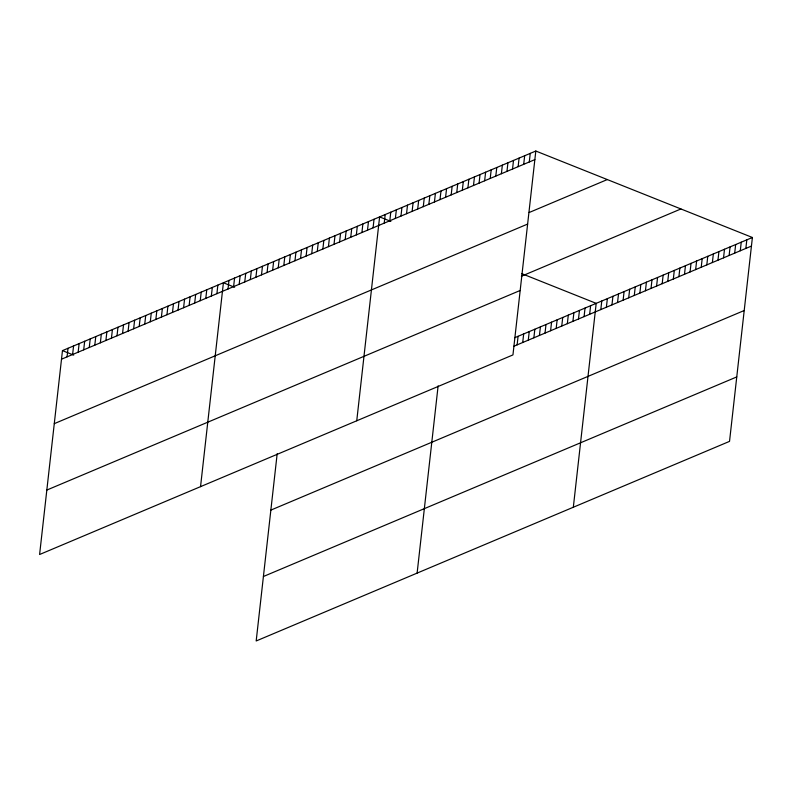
<?xml version="1.0" encoding="UTF-8"?>
<svg xmlns="http://www.w3.org/2000/svg" width="792" height="792" viewBox="0 0 792 792"><rect width="100%" height="100%" fill="white"/><g stroke="black" fill="none" stroke-linecap="round" stroke-linejoin="round"><path stroke-width="1.19" d="M535.818 151.034L62.469 350.628L39.6 554.509L512.949 354.915L535.818 151.034L752.4 237.491L729.531 441.372L256.182 640.966L277.18 453.717M67.053 356.865L68.023 348.282M72.607 354.519L73.567 345.946M78.16 352.183L79.121 343.609M83.704 349.846L84.665 341.263M89.258 347.5L90.219 338.927M94.802 345.163L95.763 336.59M100.356 342.817L101.317 334.244M105.9 340.481L106.871 331.907M111.454 338.144L112.414 329.561M117.008 335.798L117.968 327.225M122.552 333.462L123.512 324.888M128.106 331.125L129.066 322.542M133.65 328.779L134.61 320.206M139.204 326.443L140.164 317.869M144.748 324.106L145.718 315.523M150.302 321.76L151.262 313.187M155.856 319.423L156.816 310.85M161.4 317.077L162.36 308.504M166.954 314.741L167.914 306.167M172.498 312.404L173.458 303.821M178.052 310.058L179.012 301.485M183.595 307.722L184.566 299.148M189.149 305.385L190.11 296.802M194.693 303.039L195.664 294.466M200.247 300.703L201.208 292.129M205.801 298.366L206.761 289.783M211.345 296.02L212.305 287.447M216.899 293.683L217.859 285.11M200.544 486.644L223.413 282.764L234.64 287.248M228.027 288.991L228.987 280.418M233.6 286.635L234.571 278.061M239.184 284.288L240.144 275.705M244.758 281.932L245.728 273.359M250.341 279.576L251.302 271.003M255.915 277.23L256.885 268.656M261.499 274.873L262.459 266.3M267.072 272.527L268.043 263.944M272.656 270.171L273.616 261.598M278.23 267.815L279.2 259.241M283.813 265.468L284.773 256.895M289.397 263.112L290.357 254.539M294.97 260.766L295.931 252.183M300.554 258.41L301.514 249.836M306.128 256.054L307.088 247.48M311.711 253.707L312.672 245.134M317.285 251.351L318.245 242.778M322.869 249.005L323.829 240.421M328.442 246.649L329.403 238.075M334.026 244.292L334.986 235.719M339.6 241.946L340.56 233.363M345.183 239.59L346.144 231.016M350.757 237.244L351.717 228.66M356.341 234.887L357.301 226.314M361.914 232.531L362.875 223.958M367.498 230.185L368.458 221.602M373.072 227.829L374.032 219.255M356.747 420.78L379.615 216.899L390.842 221.384M384.229 223.126L385.189 214.553M389.812 220.77L390.773 212.197M395.386 218.424L396.346 209.84M400.97 216.067L401.93 207.494M406.543 213.721L407.504 205.138M412.127 211.365L413.087 202.792M417.701 209.009L418.661 200.435M423.284 206.662L424.245 198.079M428.858 204.306L429.828 195.733M434.442 201.96L435.402 193.377M440.015 199.604L440.986 191.03M445.599 197.248L446.559 188.674M451.173 194.901L452.143 186.318M456.756 192.545L457.717 183.972M417.117 573.101L438.125 385.853M462.33 190.199L463.3 181.615M467.914 187.843L468.874 179.269M473.487 185.486L474.457 176.913M479.071 183.14L480.031 174.557M484.645 180.784L485.615 172.21M490.228 178.428L491.188 169.854M495.812 176.081L496.772 167.508M501.385 173.725L502.346 165.152M506.969 171.379L507.929 162.796M512.543 169.023L513.503 160.449M518.126 166.666L519.087 158.093M523.7 164.32L524.66 155.747M529.284 161.964L530.244 153.391M517.126 344.867L518.087 336.293M522.71 342.51L523.67 333.937M528.284 340.164L529.244 331.581M533.867 337.808L534.828 329.234M539.441 335.452L540.401 326.878M545.025 333.105L545.985 324.532M550.598 330.749L551.569 322.176M556.182 328.403L557.142 319.82M561.756 326.047L562.726 317.473M567.339 323.69L568.3 315.117M572.913 321.344L573.883 312.771M578.497 318.988L579.457 310.415M584.07 316.642L585.041 308.058M589.654 314.285L590.614 305.712M573.329 507.236L596.198 303.356L521.572 273.567M600.811 309.583L601.772 301.01M606.385 307.227L607.355 298.653M611.968 304.88L612.929 296.297M617.542 302.524L618.512 293.951M623.126 300.168L624.086 291.595M628.709 297.822L629.67 289.248M634.283 295.465L635.243 286.892M639.867 293.119L640.827 284.536M645.44 290.763L646.401 282.19M651.024 288.407L651.984 279.833M656.598 286.06L657.558 277.487M662.181 283.704L663.142 275.131M667.755 281.358L668.715 272.775M673.339 279.002L674.299 270.428M678.912 276.646L679.873 268.072M684.496 274.299L685.456 265.716M690.07 271.943L691.03 263.37M695.653 269.597L696.613 261.013M701.227 267.241L702.187 258.667M706.811 264.884L707.771 256.311M712.384 262.538L713.344 253.955M717.968 260.182L718.928 251.608M723.542 257.836L724.502 249.252M729.125 255.479L730.085 246.906M734.699 253.123L735.659 244.55M740.282 250.777L741.243 242.194M745.856 248.421L746.816 239.847M61.509 359.202L534.857 159.618M529.185 212.504L607.296 179.566M54.282 423.651L527.63 224.067M521.374 276.24L680.932 208.959M46.827 490.06L520.186 290.466M514.741 337.699L752.4 237.491M513.78 346.272L751.44 246.074M270.854 510.107L744.213 310.523M263.409 576.507L736.758 376.923M62.469 350.628L73.696 355.113"/></g></svg>
